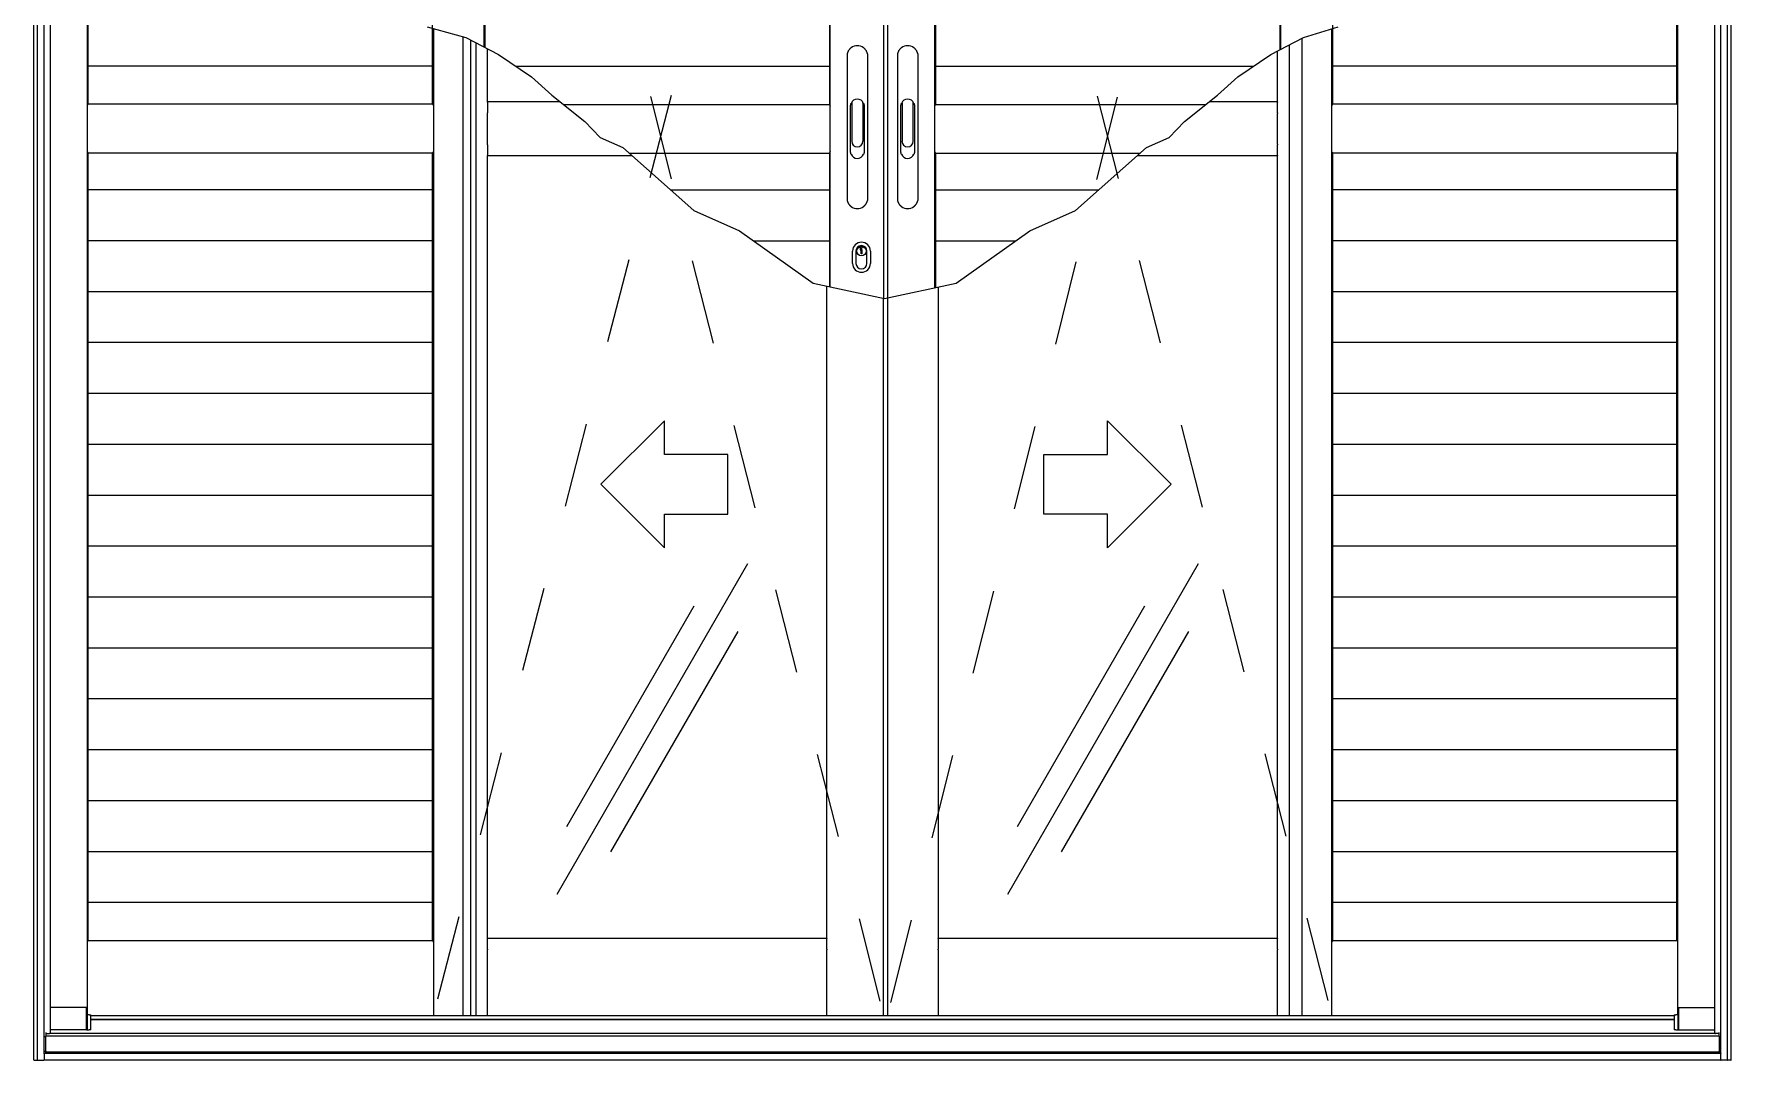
# Model space of a CAD drawing. Header units: millimetres. Extents: x 133.58 to 135.58, y 1054.26 to 1056.4.
# Drawn here: x 133.58 to 135.58, y 1054.255 to 1055.465 of the extents above; entities that cross this region are included whole.
import ezdxf

# ---------------------------------------------------------------- set-up
doc = ezdxf.new("R2010")
doc.units = ezdxf.units.MM
doc.header["$LTSCALE"] = 0.5
doc.linetypes.add('HIDDEN2', pattern=[0.1875, 0.125, -0.0625])
doc.layers.add('Gravia_Portas', color=1, linetype='Continuous')
doc.layers.add('Gravia_Portas_hidden2', color=1, linetype='HIDDEN2')

msp = doc.modelspace()

# ---------------------------------------------------------------- linework, layer by layer
at = {"layer": 'Gravia_Portas', "color": 2}
for p, q in [((133.5804, 1054.2554), (133.5804, 1056.3954)), ((135.5804, 1054.2554), (135.5804, 1056.3954)), ((133.5808, 1054.2554), (133.5804, 1054.2554)), ((133.5808, 1054.2554), (133.5841, 1054.2554)), ((133.5841, 1054.2554), (133.5845, 1054.2554)), ((133.5849, 1054.2554), (133.5845, 1054.2554)), ((133.5849, 1054.2554), (133.592, 1054.2554)), ((133.5924, 1054.2554), (133.592, 1054.2554)), ((133.5924, 1054.2554), (133.5924, 1054.2558)), ((135.5684, 1054.2554), (133.5924, 1054.2554)), ((135.5684, 1054.2558), (135.5684, 1054.2554)), ((135.5684, 1054.2554), (135.5688, 1054.2554)), ((135.5759, 1054.2554), (135.5688, 1054.2554)), ((135.5759, 1054.2554), (135.5763, 1054.2554)), ((135.5767, 1054.2554), (135.5763, 1054.2554)), ((135.58, 1054.2554), (135.5767, 1054.2554)), ((135.58, 1054.2554), (135.5804, 1054.2554))]:
    msp.add_line(p, q, dxfattribs=at)
at = {"layer": 'Gravia_Portas'}
for p, q in [((133.5845, 1054.2554), (133.5845, 1056.3954)), ((133.5924, 1054.2633), (133.5924, 1056.3875)), ((135.5684, 1054.2633), (135.5684, 1056.3875)), ((135.5763, 1054.2554), (135.5763, 1056.3954)), ((133.5994, 1056.3604), (133.5994, 1054.2869)), ((133.6433, 1054.3089), (133.6433, 1056.3604)), ((134.1109, 1055.4495), (134.1109, 1056.3604)), ((134.5187, 1055.1667), (134.5187, 1056.3604)), ((134.5816, 1056.3604), (134.5816, 1055.1533)), ((134.5861, 1056.3604), (134.5861, 1055.1538)), ((134.642, 1055.1657), (134.642, 1056.3604)), ((135.0498, 1055.4469), (135.0498, 1056.3604)), ((135.5175, 1054.3089), (135.5175, 1056.3604)), ((135.5614, 1054.2869), (135.5614, 1056.3604)), ((133.6442, 1055.3825), (133.6442, 1056.3106)), ((134.0502, 1055.3825), (134.0502, 1056.3106)), ((134.1118, 1056.3101), (134.1118, 1055.449)), ((134.5178, 1056.3101), (134.5178, 1055.382)), ((134.6429, 1056.3101), (134.6429, 1055.382)), ((135.0489, 1055.4464), (135.0489, 1056.3101)), ((135.1106, 1056.3106), (135.1106, 1055.3825)), ((135.5166, 1055.3825), (135.5166, 1056.3106)), ((134.0511, 1055.471), (134.0511, 1054.308)), ((134.0862, 1054.308), (134.0862, 1055.4617)), ((135.1097, 1055.471), (135.1097, 1054.308)), ((134.0952, 1054.308), (134.0952, 1055.4577)), ((134.101, 1055.4547), (134.101, 1054.308)), ((134.1148, 1055.3848), (134.1148, 1055.4475)), ((134.5387, 1055.4414), (134.5387, 1055.2686)), ((134.5627, 1055.4414), (134.5627, 1055.2686)), ((134.598, 1055.4414), (134.598, 1055.2686)), ((134.622, 1055.4414), (134.622, 1055.2686)), ((135.0459, 1055.3848), (135.0459, 1055.4448)), ((135.0598, 1055.4521), (135.0598, 1054.308)), ((135.0745, 1055.4598), (135.0745, 1054.308)), ((133.6442, 1055.4273), (134.0502, 1055.4273)), ((134.1483, 1055.4268), (134.5178, 1055.4268)), ((134.6429, 1055.4268), (135.0175, 1055.4268)), ((135.1106, 1055.4273), (135.5166, 1055.4273)), ((133.6441, 1055.3823), (134.0502, 1055.3823)), ((133.6442, 1055.3825), (133.6442, 1055.3825)), ((134.0502, 1055.3825), (134.0502, 1055.3825)), ((134.1148, 1055.3844), (134.1148, 1055.3848)), ((134.2004, 1055.3848), (134.1148, 1055.3848)), ((134.1148, 1055.3844), (134.1148, 1055.372)), ((134.2042, 1055.3818), (134.5179, 1055.3818)), ((134.5178, 1055.382), (134.5178, 1055.382)), ((134.5428, 1055.326), (134.5428, 1055.3801)), ((134.5441, 1055.3832), (134.5441, 1055.3384)), ((134.5574, 1055.3384), (134.5574, 1055.3832)), ((134.5587, 1055.3801), (134.5587, 1055.326)), ((134.6021, 1055.326), (134.6021, 1055.3801)), ((134.6034, 1055.3832), (134.6034, 1055.3384)), ((134.6167, 1055.3384), (134.6167, 1055.3832)), ((134.618, 1055.3801), (134.618, 1055.326)), ((134.6429, 1055.382), (134.6429, 1055.382)), ((134.6429, 1055.3818), (134.9616, 1055.3818)), ((135.0459, 1055.3848), (134.9654, 1055.3848)), ((135.0459, 1055.3848), (135.0459, 1055.3844)), ((135.0459, 1055.372), (135.0459, 1055.3844)), ((135.1105, 1055.3823), (135.5166, 1055.3823)), ((135.1106, 1055.3825), (135.1106, 1055.3825)), ((135.5166, 1055.3825), (135.5166, 1055.3825)), ((134.1148, 1055.3711), (134.1148, 1055.372)), ((134.1148, 1055.3349), (134.1148, 1055.3711)), ((135.0459, 1055.372), (135.0459, 1055.3711)), ((135.0459, 1055.3349), (135.0459, 1055.3711)), ((133.6441, 1055.3247), (134.0504, 1055.3247)), ((133.6442, 1055.3245), (133.6442, 1055.3245)), ((133.6442, 1054.3964), (133.6442, 1055.3245)), ((134.0502, 1055.3245), (134.0503, 1055.3245)), ((134.0502, 1054.3964), (134.0502, 1055.3245)), ((134.1148, 1055.3341), (134.1148, 1055.3349)), ((134.1148, 1055.3341), (134.1148, 1055.3216)), ((134.1148, 1055.3212), (134.1148, 1055.3216)), ((134.1148, 1054.3989), (134.1148, 1055.3212)), ((134.2853, 1055.3212), (134.1148, 1055.3212)), ((134.282, 1055.3242), (134.5179, 1055.3242)), ((134.5178, 1055.324), (134.5178, 1055.324)), ((134.5178, 1055.324), (134.5178, 1055.1669)), ((134.6429, 1055.3242), (134.8838, 1055.3242)), ((134.6429, 1055.324), (134.6429, 1055.1658)), ((134.6429, 1055.324), (134.6429, 1055.324)), ((135.0459, 1055.3212), (134.8804, 1055.3212)), ((135.0459, 1055.3349), (135.0459, 1055.3341)), ((135.0459, 1055.3216), (135.0459, 1055.3341)), ((135.0459, 1055.3216), (135.0459, 1055.3212)), ((135.0459, 1054.3989), (135.0459, 1055.3212)), ((135.1104, 1055.3247), (135.5166, 1055.3247)), ((135.1106, 1055.3245), (135.1105, 1055.3245)), ((135.1106, 1055.3245), (135.1106, 1054.3964)), ((135.5166, 1055.3245), (135.5166, 1055.3245)), ((135.5166, 1054.3964), (135.5166, 1055.3245)), ((133.6442, 1055.2814), (134.0502, 1055.2814)), ((134.3306, 1055.2809), (134.5178, 1055.2809)), ((134.6429, 1055.2809), (134.8351, 1055.2809)), ((135.1106, 1055.2814), (135.5166, 1055.2814)), ((133.6442, 1055.2214), (134.0502, 1055.2214)), ((134.4284, 1055.2209), (134.5178, 1055.2209)), ((134.6429, 1055.2209), (134.7374, 1055.2209)), ((135.1106, 1055.2214), (135.5166, 1055.2214)), ((134.5451, 1055.1944), (134.5451, 1055.2089)), ((134.5491, 1055.2089), (134.5491, 1055.1944)), ((134.5546, 1055.2105), (134.5546, 1055.2138)), ((134.5554, 1055.2089), (134.5546, 1055.2105)), ((134.5562, 1055.2125), (134.5554, 1055.212)), ((134.5554, 1055.212), (134.5554, 1055.211)), ((134.5554, 1055.211), (134.5562, 1055.2098)), ((134.5554, 1055.2058), (134.5554, 1055.2089)), ((134.5562, 1055.2058), (134.5554, 1055.2058)), ((134.5562, 1055.2139), (134.5562, 1055.2125)), ((134.5562, 1055.2098), (134.5562, 1055.2058)), ((134.5621, 1055.1944), (134.5621, 1055.2089)), ((134.5662, 1055.2089), (134.5662, 1055.1944)), ((133.6442, 1055.1614), (134.0502, 1055.1614)), ((134.5148, 1054.3989), (134.5148, 1055.1675)), ((134.6459, 1055.1665), (134.6459, 1054.3989)), ((135.1106, 1055.1614), (135.5166, 1055.1614)), ((134.5816, 1054.308), (134.5816, 1055.1533)), ((134.5861, 1055.1538), (134.5861, 1054.308)), ((133.6442, 1055.1014), (134.0502, 1055.1014)), ((135.1106, 1055.1014), (135.5166, 1055.1014)), ((133.6442, 1055.0414), (134.0502, 1055.0414)), ((135.1106, 1055.0414), (135.5166, 1055.0414)), ((133.6442, 1054.9814), (134.0502, 1054.9814)), ((135.1106, 1054.9814), (135.5166, 1054.9814)), ((133.6442, 1054.9214), (134.0502, 1054.9214)), ((135.1106, 1054.9214), (135.5166, 1054.9214)), ((133.6442, 1054.8614), (134.0502, 1054.8614)), ((135.1106, 1054.8614), (135.5166, 1054.8614)), ((134.1968, 1054.4508), (134.4218, 1054.8405)), ((134.7279, 1054.4508), (134.9529, 1054.8405)), ((133.6442, 1054.8014), (134.0502, 1054.8014)), ((135.1106, 1054.8014), (135.5166, 1054.8014)), ((134.2083, 1054.5308), (134.3583, 1054.7906)), ((134.7394, 1054.5308), (134.8894, 1054.7906)), ((134.2603, 1054.5008), (134.4103, 1054.7606)), ((134.7914, 1054.5008), (134.9414, 1054.7606)), ((133.6442, 1054.7414), (134.0502, 1054.7414)), ((135.1106, 1054.7414), (135.5166, 1054.7414)), ((133.6442, 1054.6814), (134.0502, 1054.6814)), ((135.1106, 1054.6814), (135.5166, 1054.6814)), ((133.6442, 1054.6214), (134.0502, 1054.6214)), ((135.1106, 1054.6214), (135.5166, 1054.6214)), ((133.6442, 1054.5614), (134.0502, 1054.5614)), ((135.1106, 1054.5614), (135.5166, 1054.5614)), ((133.6442, 1054.5014), (134.0502, 1054.5014)), ((135.1106, 1054.5014), (135.5166, 1054.5014)), ((133.6442, 1054.4414), (134.0502, 1054.4414)), ((135.1106, 1054.4414), (135.5166, 1054.4414)), ((133.6442, 1054.3964), (133.6441, 1054.3964)), ((133.6442, 1054.3964), (134.0502, 1054.3964)), ((134.0502, 1054.3964), (134.0502, 1054.3964)), ((134.1148, 1054.3989), (134.5148, 1054.3989)), ((134.1148, 1054.3989), (134.1148, 1054.3985)), ((134.1148, 1054.3861), (134.1148, 1054.3985)), ((134.1148, 1054.3861), (134.1148, 1054.3852)), ((134.1148, 1054.308), (134.1148, 1054.3852)), ((134.5148, 1054.3989), (134.5148, 1054.3985)), ((134.5148, 1054.3861), (134.5148, 1054.3985)), ((134.5148, 1054.3861), (134.5148, 1054.3852)), ((134.5148, 1054.308), (134.5148, 1054.3852)), ((134.6459, 1054.3985), (134.6459, 1054.3989)), ((134.6459, 1054.3989), (135.0459, 1054.3989)), ((134.6459, 1054.3985), (134.6459, 1054.3861)), ((134.6459, 1054.3852), (134.6459, 1054.3861)), ((134.6459, 1054.3852), (134.6459, 1054.308)), ((135.0459, 1054.3989), (135.0459, 1054.3985)), ((135.0459, 1054.3861), (135.0459, 1054.3985)), ((135.0459, 1054.3861), (135.0459, 1054.3852)), ((135.0459, 1054.308), (135.0459, 1054.3852)), ((135.1105, 1054.3964), (135.1106, 1054.3964)), ((135.1106, 1054.3964), (135.5166, 1054.3964)), ((135.5167, 1054.3964), (135.5166, 1054.3964)), ((133.6082, 1054.3172), (133.5994, 1054.3172)), ((133.6265, 1054.3172), (133.6083, 1054.3172)), ((133.6382, 1054.3172), (133.6265, 1054.3172)), ((133.6424, 1054.3172), (133.6383, 1054.3172)), ((133.6424, 1054.3131), (133.6424, 1054.3172)), ((133.6424, 1054.3131), (133.6424, 1054.3128)), ((133.6424, 1054.2909), (133.6424, 1054.3128)), ((133.643, 1054.3089), (133.6424, 1054.3089)), ((133.6455, 1054.3089), (133.643, 1054.3089)), ((133.643, 1054.3089), (133.643, 1054.2909)), ((133.6455, 1054.3089), (133.6475, 1054.3089)), ((133.6475, 1054.2909), (133.6475, 1054.3089)), ((133.6475, 1054.308), (134.061, 1054.308)), ((133.6475, 1054.308), (135.5133, 1054.308)), ((133.6475, 1054.3034), (135.5133, 1054.3034)), ((135.5133, 1054.3032), (133.6475, 1054.3032)), ((135.0997, 1054.308), (135.5133, 1054.308)), ((135.5133, 1054.3089), (135.5153, 1054.3089)), ((135.5133, 1054.3089), (135.5133, 1054.2909)), ((135.5178, 1054.3089), (135.5153, 1054.3089)), ((135.5184, 1054.3089), (135.5178, 1054.3089)), ((135.5178, 1054.3089), (135.5178, 1054.2909)), ((135.5184, 1054.3172), (135.5225, 1054.3172)), ((135.5184, 1054.3172), (135.5184, 1054.3131)), ((135.5184, 1054.3128), (135.5184, 1054.3131)), ((135.5184, 1054.3128), (135.5184, 1054.2909)), ((135.5225, 1054.3172), (135.5342, 1054.3172)), ((135.5343, 1054.3172), (135.5525, 1054.3172)), ((135.5525, 1054.3172), (135.5614, 1054.3172)), ((133.5924, 1054.283), (133.5944, 1054.283)), ((133.5944, 1054.2879), (133.5944, 1054.2848)), ((133.5944, 1054.2869), (133.5987, 1054.2869)), ((133.5944, 1054.2848), (133.5944, 1054.283)), ((133.5944, 1054.284), (135.5664, 1054.284)), ((133.5944, 1054.2658), (133.5944, 1054.283)), ((133.5993, 1054.2869), (133.5987, 1054.2869)), ((135.5614, 1054.2869), (133.5993, 1054.2869)), ((133.6424, 1054.2909), (133.5994, 1054.2909)), ((133.6424, 1054.2909), (133.643, 1054.2909)), ((133.643, 1054.2909), (133.6455, 1054.2909)), ((133.6475, 1054.2909), (133.6455, 1054.2909)), ((135.5153, 1054.2909), (135.5133, 1054.2909)), ((135.5153, 1054.2909), (135.5178, 1054.2909)), ((135.5178, 1054.2909), (135.5184, 1054.2909)), ((135.5184, 1054.2909), (135.5614, 1054.2909)), ((135.5614, 1054.2869), (135.562, 1054.2869)), ((135.5664, 1054.2869), (135.562, 1054.2869)), ((135.5664, 1054.2848), (135.5664, 1054.2879)), ((135.5664, 1054.283), (135.5664, 1054.2848)), ((135.5664, 1054.283), (135.5664, 1054.2658)), ((135.5664, 1054.283), (135.5684, 1054.283)), ((133.5924, 1054.2658), (133.5944, 1054.2658)), ((133.5924, 1054.2629), (133.5924, 1054.2633)), ((135.5684, 1054.2633), (133.5924, 1054.2633)), ((133.5924, 1054.2629), (133.5924, 1054.2558)), ((133.5944, 1054.2658), (133.5944, 1054.2648)), ((133.5944, 1054.2633), (133.5944, 1054.2648)), ((135.5664, 1054.2648), (133.5944, 1054.2648)), ((135.5664, 1054.2648), (135.5664, 1054.2658)), ((135.5664, 1054.2658), (135.5684, 1054.2658)), ((135.5664, 1054.2648), (135.5664, 1054.2633)), ((135.5684, 1054.2633), (135.5684, 1054.2629)), ((135.5684, 1054.2558), (135.5684, 1054.2629))]:
    msp.add_line(p, q, dxfattribs=at)
for points in [[(134.0438, 1055.4734), (134.0893, 1055.4608), (134.1279, 1055.4406), (134.1668, 1055.4143), (134.1907, 1055.3925), (134.2294, 1055.3616), (134.2475, 1055.3426), (134.2742, 1055.3311), (134.358, 1055.2566), (134.4118, 1055.2326), (134.4987, 1055.171), (134.5829, 1055.1531), (134.6671, 1055.171), (134.754, 1055.2326), (134.8078, 1055.2566), (134.8916, 1055.3311), (134.9183, 1055.3426), (134.9364, 1055.3616), (134.9751, 1055.3925), (134.999, 1055.4143), (135.0379, 1055.4406), (135.0765, 1055.4608), (135.1175, 1055.4734)], [(134.5391, 1055.4426), (134.5391, 1055.4426), (134.539, 1055.4425), (134.539, 1055.4425), (134.539, 1055.4424), (134.539, 1055.4423), (134.539, 1055.4423), (134.5389, 1055.4422), (134.5389, 1055.4422), (134.5389, 1055.4421), (134.5389, 1055.4421), (134.5389, 1055.442), (134.5389, 1055.442), (134.5388, 1055.4419), (134.5388, 1055.4418), (134.5388, 1055.4418), (134.5388, 1055.4417), (134.5388, 1055.4417), (134.5388, 1055.4416), (134.5388, 1055.4416), (134.5388, 1055.4415), (134.5387, 1055.4415), (134.5387, 1055.4414), (134.5387, 1055.4414), (134.5387, 1055.4414)], [(134.5433, 1055.4485), (134.5431, 1055.4483), (134.5428, 1055.4482), (134.5426, 1055.448), (134.5424, 1055.4478), (134.5422, 1055.4475), (134.542, 1055.4473), (134.5417, 1055.4471), (134.5415, 1055.4469), (134.5413, 1055.4466), (134.5411, 1055.4464), (134.541, 1055.4462), (134.5408, 1055.4459), (134.5406, 1055.4457), (134.5404, 1055.4454), (134.5403, 1055.4452), (134.5401, 1055.4449), (134.5399, 1055.4446), (134.5398, 1055.4443), (134.5397, 1055.4441), (134.5395, 1055.4438), (134.5394, 1055.4435), (134.5393, 1055.4432), (134.5392, 1055.4429), (134.5391, 1055.4426)], [(134.5624, 1055.4426), (134.5623, 1055.4429), (134.5622, 1055.4432), (134.5621, 1055.4435), (134.5619, 1055.4438), (134.5618, 1055.4441), (134.5617, 1055.4443), (134.5615, 1055.4446), (134.5614, 1055.4449), (134.5612, 1055.4452), (134.561, 1055.4454), (134.5609, 1055.4457), (134.5607, 1055.4459), (134.5605, 1055.4462), (134.5603, 1055.4464), (134.5601, 1055.4466), (134.5599, 1055.4469), (134.5597, 1055.4471), (134.5595, 1055.4473), (134.5593, 1055.4475), (134.5591, 1055.4478), (134.5588, 1055.448), (134.5586, 1055.4482), (134.5584, 1055.4483), (134.5581, 1055.4485)], [(134.5627, 1055.4414), (134.5627, 1055.4414), (134.5627, 1055.4414), (134.5627, 1055.4415), (134.5627, 1055.4415), (134.5627, 1055.4416), (134.5627, 1055.4416), (134.5627, 1055.4417), (134.5626, 1055.4417), (134.5626, 1055.4418), (134.5626, 1055.4418), (134.5626, 1055.4419), (134.5626, 1055.442), (134.5626, 1055.442), (134.5626, 1055.4421), (134.5625, 1055.4421), (134.5625, 1055.4422), (134.5625, 1055.4422), (134.5625, 1055.4423), (134.5625, 1055.4423), (134.5625, 1055.4424), (134.5624, 1055.4425), (134.5624, 1055.4425), (134.5624, 1055.4426), (134.5624, 1055.4426)], [(134.5984, 1055.4426), (134.5984, 1055.4426), (134.5983, 1055.4425), (134.5983, 1055.4425), (134.5983, 1055.4424), (134.5983, 1055.4423), (134.5983, 1055.4423), (134.5982, 1055.4422), (134.5982, 1055.4422), (134.5982, 1055.4421), (134.5982, 1055.4421), (134.5982, 1055.442), (134.5982, 1055.442), (134.5981, 1055.4419), (134.5981, 1055.4418), (134.5981, 1055.4418), (134.5981, 1055.4417), (134.5981, 1055.4417), (134.5981, 1055.4416), (134.5981, 1055.4416), (134.5981, 1055.4415), (134.598, 1055.4415), (134.598, 1055.4414), (134.598, 1055.4414), (134.598, 1055.4414)], [(134.6026, 1055.4485), (134.6024, 1055.4483), (134.6021, 1055.4482), (134.6019, 1055.448), (134.6017, 1055.4478), (134.6015, 1055.4475), (134.6013, 1055.4473), (134.601, 1055.4471), (134.6008, 1055.4469), (134.6006, 1055.4466), (134.6004, 1055.4464), (134.6003, 1055.4462), (134.6001, 1055.4459), (134.5999, 1055.4457), (134.5997, 1055.4454), (134.5996, 1055.4452), (134.5994, 1055.4449), (134.5992, 1055.4446), (134.5991, 1055.4443), (134.599, 1055.4441), (134.5988, 1055.4438), (134.5987, 1055.4435), (134.5986, 1055.4432), (134.5985, 1055.4429), (134.5984, 1055.4426)], [(134.6217, 1055.4426), (134.6216, 1055.4429), (134.6215, 1055.4432), (134.6214, 1055.4435), (134.6212, 1055.4438), (134.6211, 1055.4441), (134.621, 1055.4443), (134.6208, 1055.4446), (134.6207, 1055.4449), (134.6205, 1055.4452), (134.6203, 1055.4454), (134.6202, 1055.4457), (134.62, 1055.4459), (134.6198, 1055.4462), (134.6196, 1055.4464), (134.6194, 1055.4466), (134.6192, 1055.4469), (134.619, 1055.4471), (134.6188, 1055.4473), (134.6186, 1055.4475), (134.6184, 1055.4478), (134.6181, 1055.448), (134.6179, 1055.4482), (134.6177, 1055.4483), (134.6174, 1055.4485)], [(134.622, 1055.4414), (134.622, 1055.4414), (134.622, 1055.4414), (134.622, 1055.4415), (134.622, 1055.4415), (134.622, 1055.4416), (134.622, 1055.4416), (134.622, 1055.4417), (134.6219, 1055.4417), (134.6219, 1055.4418), (134.6219, 1055.4418), (134.6219, 1055.4419), (134.6219, 1055.442), (134.6219, 1055.442), (134.6219, 1055.4421), (134.6218, 1055.4421), (134.6218, 1055.4422), (134.6218, 1055.4422), (134.6218, 1055.4423), (134.6218, 1055.4423), (134.6218, 1055.4424), (134.6217, 1055.4425), (134.6217, 1055.4425), (134.6217, 1055.4426), (134.6217, 1055.4426)], [(133.6433, 1055.3804), (133.6433, 1055.3804), (133.6433, 1055.3804), (133.6434, 1055.3804), (133.6434, 1055.3805), (133.6434, 1055.3805), (133.6434, 1055.3805), (133.6434, 1055.3805), (133.6435, 1055.3806), (133.6435, 1055.3806), (133.6435, 1055.3806), (133.6435, 1055.3806), (133.6435, 1055.3807), (133.6435, 1055.3807), (133.6435, 1055.3807), (133.6436, 1055.3807), (133.6436, 1055.3808), (133.6436, 1055.3808), (133.6436, 1055.3808), (133.6436, 1055.3809), (133.6436, 1055.3809), (133.6436, 1055.3809), (133.6436, 1055.3809), (133.6436, 1055.381), (133.6437, 1055.381)], [(133.6437, 1055.381), (133.6437, 1055.3811), (133.6437, 1055.3812), (133.6437, 1055.3813), (133.6438, 1055.3813), (133.6438, 1055.3814), (133.6438, 1055.3815), (133.6439, 1055.3816), (133.6439, 1055.3817), (133.6439, 1055.3817), (133.6439, 1055.3818), (133.644, 1055.3819), (133.644, 1055.3819), (133.644, 1055.382), (133.644, 1055.3821), (133.644, 1055.3821), (133.6441, 1055.3822), (133.6441, 1055.3822), (133.6441, 1055.3823), (133.6441, 1055.3823), (133.6441, 1055.3824), (133.6441, 1055.3824), (133.6442, 1055.3824), (133.6442, 1055.3825), (133.6442, 1055.3825)], [(134.0502, 1055.3825), (134.0502, 1055.3825), (134.0502, 1055.3824), (134.0502, 1055.3824), (134.0502, 1055.3824), (134.0502, 1055.3823), (134.0503, 1055.3823), (134.0503, 1055.3822), (134.0503, 1055.3822), (134.0503, 1055.3821), (134.0503, 1055.3821), (134.0504, 1055.382), (134.0504, 1055.3819), (134.0504, 1055.3819), (134.0504, 1055.3818), (134.0505, 1055.3817), (134.0505, 1055.3817), (134.0505, 1055.3816), (134.0505, 1055.3815), (134.0506, 1055.3814), (134.0506, 1055.3814), (134.0506, 1055.3813), (134.0506, 1055.3812), (134.0507, 1055.3811), (134.0507, 1055.381)], [(134.0507, 1055.381), (134.0507, 1055.381), (134.0507, 1055.381), (134.0507, 1055.3809), (134.0507, 1055.3809), (134.0507, 1055.3809), (134.0508, 1055.3809), (134.0508, 1055.3808), (134.0508, 1055.3808), (134.0508, 1055.3808), (134.0508, 1055.3808), (134.0508, 1055.3807), (134.0508, 1055.3807), (134.0508, 1055.3807), (134.0509, 1055.3806), (134.0509, 1055.3806), (134.0509, 1055.3806), (134.0509, 1055.3806), (134.0509, 1055.3805), (134.0509, 1055.3805), (134.051, 1055.3805), (134.051, 1055.3805), (134.051, 1055.3804), (134.051, 1055.3804), (134.0511, 1055.3804)], [(134.5178, 1055.382), (134.5178, 1055.382), (134.5178, 1055.3819), (134.5179, 1055.3819), (134.5179, 1055.3819), (134.5179, 1055.3818), (134.5179, 1055.3818), (134.5179, 1055.3817), (134.5179, 1055.3817), (134.518, 1055.3816), (134.518, 1055.3816), (134.518, 1055.3815), (134.518, 1055.3814), (134.518, 1055.3814), (134.5181, 1055.3813), (134.5181, 1055.3812), (134.5181, 1055.3812), (134.5181, 1055.3811), (134.5182, 1055.381), (134.5182, 1055.3809), (134.5182, 1055.3808), (134.5183, 1055.3808), (134.5183, 1055.3807), (134.5183, 1055.3806), (134.5183, 1055.3805)], [(134.5183, 1055.3805), (134.5184, 1055.3805), (134.5184, 1055.3804), (134.5184, 1055.3804), (134.5184, 1055.3804), (134.5184, 1055.3804), (134.5184, 1055.3803), (134.5184, 1055.3803), (134.5184, 1055.3803), (134.5184, 1055.3802), (134.5185, 1055.3802), (134.5185, 1055.3802), (134.5185, 1055.3802), (134.5185, 1055.3801), (134.5185, 1055.3801), (134.5185, 1055.3801), (134.5185, 1055.3801), (134.5186, 1055.38), (134.5186, 1055.38), (134.5186, 1055.38), (134.5186, 1055.38), (134.5186, 1055.3799), (134.5187, 1055.3799), (134.5187, 1055.3799), (134.5187, 1055.3799)], [(134.5428, 1055.3801), (134.5428, 1055.3802), (134.5428, 1055.3803), (134.5428, 1055.3804), (134.5428, 1055.3805), (134.5428, 1055.3807), (134.5428, 1055.3808), (134.5428, 1055.3809), (134.5428, 1055.381), (134.5429, 1055.3812), (134.5429, 1055.3813), (134.5429, 1055.3814), (134.5429, 1055.3815), (134.5429, 1055.3816), (134.543, 1055.3818), (134.543, 1055.3819), (134.543, 1055.382), (134.5431, 1055.3821), (134.5431, 1055.3822), (134.5431, 1055.3824), (134.5432, 1055.3825), (134.5432, 1055.3826), (134.5432, 1055.3827), (134.5433, 1055.3828), (134.5433, 1055.383)], [(134.5581, 1055.383), (134.5582, 1055.3828), (134.5582, 1055.3827), (134.5583, 1055.3826), (134.5583, 1055.3825), (134.5583, 1055.3824), (134.5584, 1055.3822), (134.5584, 1055.3821), (134.5584, 1055.382), (134.5585, 1055.3819), (134.5585, 1055.3818), (134.5585, 1055.3816), (134.5585, 1055.3815), (134.5586, 1055.3814), (134.5586, 1055.3813), (134.5586, 1055.3812), (134.5586, 1055.381), (134.5586, 1055.3809), (134.5586, 1055.3808), (134.5587, 1055.3807), (134.5587, 1055.3805), (134.5587, 1055.3804), (134.5587, 1055.3803), (134.5587, 1055.3802), (134.5587, 1055.3801)], [(134.6021, 1055.3801), (134.6021, 1055.3802), (134.6021, 1055.3803), (134.6021, 1055.3804), (134.6021, 1055.3805), (134.6021, 1055.3807), (134.6021, 1055.3808), (134.6021, 1055.3809), (134.6021, 1055.381), (134.6022, 1055.3812), (134.6022, 1055.3813), (134.6022, 1055.3814), (134.6022, 1055.3815), (134.6022, 1055.3816), (134.6023, 1055.3818), (134.6023, 1055.3819), (134.6023, 1055.382), (134.6024, 1055.3821), (134.6024, 1055.3822), (134.6024, 1055.3824), (134.6025, 1055.3825), (134.6025, 1055.3826), (134.6025, 1055.3827), (134.6026, 1055.3828), (134.6026, 1055.383)], [(134.6174, 1055.383), (134.6175, 1055.3828), (134.6175, 1055.3827), (134.6176, 1055.3826), (134.6176, 1055.3825), (134.6176, 1055.3824), (134.6177, 1055.3822), (134.6177, 1055.3821), (134.6177, 1055.382), (134.6178, 1055.3819), (134.6178, 1055.3818), (134.6178, 1055.3816), (134.6178, 1055.3815), (134.6179, 1055.3814), (134.6179, 1055.3813), (134.6179, 1055.3812), (134.6179, 1055.381), (134.6179, 1055.3809), (134.6179, 1055.3808), (134.618, 1055.3807), (134.618, 1055.3805), (134.618, 1055.3804), (134.618, 1055.3803), (134.618, 1055.3802), (134.618, 1055.3801)], [(134.642, 1055.3799), (134.6421, 1055.3799), (134.6421, 1055.3799), (134.6421, 1055.3799), (134.6421, 1055.38), (134.6422, 1055.38), (134.6422, 1055.38), (134.6422, 1055.38), (134.6422, 1055.3801), (134.6422, 1055.3801), (134.6422, 1055.3801), (134.6423, 1055.3801), (134.6423, 1055.3802), (134.6423, 1055.3802), (134.6423, 1055.3802), (134.6423, 1055.3802), (134.6423, 1055.3803), (134.6423, 1055.3803), (134.6423, 1055.3803), (134.6424, 1055.3804), (134.6424, 1055.3804), (134.6424, 1055.3804), (134.6424, 1055.3804), (134.6424, 1055.3805), (134.6424, 1055.3805)], [(134.6424, 1055.3805), (134.6424, 1055.3806), (134.6425, 1055.3807), (134.6425, 1055.3808), (134.6425, 1055.3808), (134.6425, 1055.3809), (134.6426, 1055.381), (134.6426, 1055.3811), (134.6426, 1055.3812), (134.6427, 1055.3812), (134.6427, 1055.3813), (134.6427, 1055.3814), (134.6427, 1055.3814), (134.6428, 1055.3815), (134.6428, 1055.3816), (134.6428, 1055.3816), (134.6428, 1055.3817), (134.6428, 1055.3817), (134.6429, 1055.3818), (134.6429, 1055.3818), (134.6429, 1055.3819), (134.6429, 1055.3819), (134.6429, 1055.3819), (134.6429, 1055.382), (134.6429, 1055.382)], [(135.1101, 1055.381), (135.11, 1055.381), (135.11, 1055.381), (135.11, 1055.3809), (135.11, 1055.3809), (135.11, 1055.3809), (135.11, 1055.3809), (135.11, 1055.3808), (135.11, 1055.3808), (135.11, 1055.3808), (135.1099, 1055.3808), (135.1099, 1055.3807), (135.1099, 1055.3807), (135.1099, 1055.3807), (135.1099, 1055.3806), (135.1099, 1055.3806), (135.1099, 1055.3806), (135.1098, 1055.3806), (135.1098, 1055.3805), (135.1098, 1055.3805), (135.1098, 1055.3805), (135.1098, 1055.3805), (135.1097, 1055.3804), (135.1097, 1055.3804), (135.1097, 1055.3804)], [(135.1106, 1055.3825), (135.1106, 1055.3825), (135.1105, 1055.3824), (135.1105, 1055.3824), (135.1105, 1055.3824), (135.1105, 1055.3823), (135.1105, 1055.3823), (135.1105, 1055.3822), (135.1105, 1055.3822), (135.1104, 1055.3821), (135.1104, 1055.3821), (135.1104, 1055.382), (135.1104, 1055.3819), (135.1103, 1055.3819), (135.1103, 1055.3818), (135.1103, 1055.3817), (135.1103, 1055.3817), (135.1102, 1055.3816), (135.1102, 1055.3815), (135.1102, 1055.3814), (135.1102, 1055.3814), (135.1101, 1055.3813), (135.1101, 1055.3812), (135.1101, 1055.3811), (135.1101, 1055.381)], [(135.5166, 1055.3825), (135.5166, 1055.3825), (135.5166, 1055.3824), (135.5166, 1055.3824), (135.5166, 1055.3824), (135.5166, 1055.3823), (135.5166, 1055.3823), (135.5167, 1055.3822), (135.5167, 1055.3822), (135.5167, 1055.3821), (135.5167, 1055.3821), (135.5167, 1055.382), (135.5168, 1055.3819), (135.5168, 1055.3819), (135.5168, 1055.3818), (135.5168, 1055.3817), (135.5169, 1055.3817), (135.5169, 1055.3816), (135.5169, 1055.3815), (135.517, 1055.3814), (135.517, 1055.3813), (135.517, 1055.3813), (135.517, 1055.3812), (135.5171, 1055.3811), (135.5171, 1055.381)], [(135.5171, 1055.381), (135.5171, 1055.381), (135.5171, 1055.3809), (135.5171, 1055.3809), (135.5171, 1055.3809), (135.5171, 1055.3809), (135.5172, 1055.3808), (135.5172, 1055.3808), (135.5172, 1055.3808), (135.5172, 1055.3807), (135.5172, 1055.3807), (135.5172, 1055.3807), (135.5172, 1055.3807), (135.5172, 1055.3806), (135.5173, 1055.3806), (135.5173, 1055.3806), (135.5173, 1055.3806), (135.5173, 1055.3805), (135.5173, 1055.3805), (135.5173, 1055.3805), (135.5174, 1055.3805), (135.5174, 1055.3804), (135.5174, 1055.3804), (135.5174, 1055.3804), (135.5175, 1055.3804)], [(133.6437, 1055.326), (133.6436, 1055.326), (133.6436, 1055.3261), (133.6436, 1055.3261), (133.6436, 1055.3261), (133.6436, 1055.3262), (133.6436, 1055.3262), (133.6436, 1055.3262), (133.6436, 1055.3262), (133.6436, 1055.3263), (133.6435, 1055.3263), (133.6435, 1055.3263), (133.6435, 1055.3263), (133.6435, 1055.3264), (133.6435, 1055.3264), (133.6435, 1055.3264), (133.6435, 1055.3264), (133.6434, 1055.3265), (133.6434, 1055.3265), (133.6434, 1055.3265), (133.6434, 1055.3266), (133.6434, 1055.3266), (133.6433, 1055.3266), (133.6433, 1055.3266), (133.6433, 1055.3267)], [(133.6442, 1055.3245), (133.6442, 1055.3245), (133.6442, 1055.3246), (133.6441, 1055.3246), (133.6441, 1055.3246), (133.6441, 1055.3247), (133.6441, 1055.3247), (133.6441, 1055.3248), (133.6441, 1055.3248), (133.644, 1055.3249), (133.644, 1055.325), (133.644, 1055.325), (133.644, 1055.3251), (133.644, 1055.3251), (133.6439, 1055.3252), (133.6439, 1055.3253), (133.6439, 1055.3254), (133.6439, 1055.3254), (133.6438, 1055.3255), (133.6438, 1055.3256), (133.6438, 1055.3257), (133.6437, 1055.3257), (133.6437, 1055.3258), (133.6437, 1055.3259), (133.6437, 1055.326)], [(134.0507, 1055.3255), (134.0507, 1055.3254), (134.0507, 1055.3254), (134.0506, 1055.3253), (134.0506, 1055.3253), (134.0506, 1055.3252), (134.0506, 1055.3252), (134.0506, 1055.3252), (134.0505, 1055.3251), (134.0505, 1055.3251), (134.0505, 1055.325), (134.0505, 1055.325), (134.0505, 1055.3249), (134.0505, 1055.3249), (134.0504, 1055.3249), (134.0504, 1055.3248), (134.0504, 1055.3248), (134.0504, 1055.3247), (134.0504, 1055.3247), (134.0504, 1055.3247), (134.0504, 1055.3246), (134.0503, 1055.3246), (134.0503, 1055.3246), (134.0503, 1055.3245), (134.0503, 1055.3245)], [(134.0511, 1055.326), (134.051, 1055.3259), (134.051, 1055.3259), (134.051, 1055.3259), (134.051, 1055.3259), (134.0509, 1055.3259), (134.0509, 1055.3258), (134.0509, 1055.3258), (134.0509, 1055.3258), (134.0509, 1055.3258), (134.0509, 1055.3258), (134.0508, 1055.3258), (134.0508, 1055.3257), (134.0508, 1055.3257), (134.0508, 1055.3257), (134.0508, 1055.3257), (134.0508, 1055.3256), (134.0508, 1055.3256), (134.0508, 1055.3256), (134.0507, 1055.3256), (134.0507, 1055.3256), (134.0507, 1055.3255), (134.0507, 1055.3255), (134.0507, 1055.3255), (134.0507, 1055.3255)], [(134.5183, 1055.3255), (134.5183, 1055.3254), (134.5183, 1055.3253), (134.5183, 1055.3252), (134.5182, 1055.3252), (134.5182, 1055.3251), (134.5182, 1055.325), (134.5181, 1055.3249), (134.5181, 1055.3249), (134.5181, 1055.3248), (134.5181, 1055.3247), (134.518, 1055.3246), (134.518, 1055.3246), (134.518, 1055.3245), (134.518, 1055.3245), (134.518, 1055.3244), (134.5179, 1055.3243), (134.5179, 1055.3243), (134.5179, 1055.3242), (134.5179, 1055.3242), (134.5179, 1055.3241), (134.5179, 1055.3241), (134.5178, 1055.3241), (134.5178, 1055.324), (134.5178, 1055.324)], [(134.5187, 1055.3262), (134.5187, 1055.3261), (134.5187, 1055.3261), (134.5186, 1055.3261), (134.5186, 1055.3261), (134.5186, 1055.326), (134.5186, 1055.326), (134.5186, 1055.326), (134.5185, 1055.3259), (134.5185, 1055.3259), (134.5185, 1055.3259), (134.5185, 1055.3259), (134.5185, 1055.3258), (134.5185, 1055.3258), (134.5185, 1055.3258), (134.5184, 1055.3258), (134.5184, 1055.3257), (134.5184, 1055.3257), (134.5184, 1055.3257), (134.5184, 1055.3257), (134.5184, 1055.3256), (134.5184, 1055.3256), (134.5184, 1055.3256), (134.5184, 1055.3255), (134.5183, 1055.3255)], [(134.5433, 1055.323), (134.5433, 1055.3232), (134.5432, 1055.3233), (134.5432, 1055.3234), (134.5432, 1055.3235), (134.5431, 1055.3236), (134.5431, 1055.3238), (134.5431, 1055.3239), (134.543, 1055.324), (134.543, 1055.3241), (134.543, 1055.3242), (134.5429, 1055.3244), (134.5429, 1055.3245), (134.5429, 1055.3246), (134.5429, 1055.3247), (134.5429, 1055.3249), (134.5428, 1055.325), (134.5428, 1055.3251), (134.5428, 1055.3252), (134.5428, 1055.3253), (134.5428, 1055.3255), (134.5428, 1055.3256), (134.5428, 1055.3257), (134.5428, 1055.3258), (134.5428, 1055.326)], [(134.5587, 1055.326), (134.5587, 1055.3258), (134.5587, 1055.3257), (134.5587, 1055.3256), (134.5587, 1055.3255), (134.5587, 1055.3253), (134.5586, 1055.3252), (134.5586, 1055.3251), (134.5586, 1055.325), (134.5586, 1055.3249), (134.5586, 1055.3247), (134.5586, 1055.3246), (134.5585, 1055.3245), (134.5585, 1055.3244), (134.5585, 1055.3242), (134.5585, 1055.3241), (134.5584, 1055.324), (134.5584, 1055.3239), (134.5584, 1055.3238), (134.5583, 1055.3236), (134.5583, 1055.3235), (134.5583, 1055.3234), (134.5582, 1055.3233), (134.5582, 1055.3232), (134.5581, 1055.323)], [(134.6026, 1055.323), (134.6026, 1055.3232), (134.6025, 1055.3233), (134.6025, 1055.3234), (134.6025, 1055.3235), (134.6024, 1055.3236), (134.6024, 1055.3238), (134.6024, 1055.3239), (134.6023, 1055.324), (134.6023, 1055.3241), (134.6023, 1055.3242), (134.6022, 1055.3244), (134.6022, 1055.3245), (134.6022, 1055.3246), (134.6022, 1055.3247), (134.6022, 1055.3249), (134.6021, 1055.325), (134.6021, 1055.3251), (134.6021, 1055.3252), (134.6021, 1055.3253), (134.6021, 1055.3255), (134.6021, 1055.3256), (134.6021, 1055.3257), (134.6021, 1055.3258), (134.6021, 1055.326)], [(134.618, 1055.326), (134.618, 1055.3258), (134.618, 1055.3257), (134.618, 1055.3256), (134.618, 1055.3255), (134.618, 1055.3253), (134.6179, 1055.3252), (134.6179, 1055.3251), (134.6179, 1055.325), (134.6179, 1055.3249), (134.6179, 1055.3247), (134.6179, 1055.3246), (134.6178, 1055.3245), (134.6178, 1055.3244), (134.6178, 1055.3242), (134.6178, 1055.3241), (134.6177, 1055.324), (134.6177, 1055.3239), (134.6177, 1055.3238), (134.6176, 1055.3236), (134.6176, 1055.3235), (134.6176, 1055.3234), (134.6175, 1055.3233), (134.6175, 1055.3232), (134.6174, 1055.323)], [(134.6424, 1055.3255), (134.6424, 1055.3255), (134.6424, 1055.3256), (134.6424, 1055.3256), (134.6424, 1055.3256), (134.6424, 1055.3257), (134.6423, 1055.3257), (134.6423, 1055.3257), (134.6423, 1055.3257), (134.6423, 1055.3258), (134.6423, 1055.3258), (134.6423, 1055.3258), (134.6423, 1055.3258), (134.6423, 1055.3259), (134.6422, 1055.3259), (134.6422, 1055.3259), (134.6422, 1055.3259), (134.6422, 1055.326), (134.6422, 1055.326), (134.6422, 1055.326), (134.6421, 1055.3261), (134.6421, 1055.3261), (134.6421, 1055.3261), (134.6421, 1055.3261), (134.642, 1055.3262)], [(134.6429, 1055.324), (134.6429, 1055.324), (134.6429, 1055.3241), (134.6429, 1055.3241), (134.6429, 1055.3241), (134.6429, 1055.3242), (134.6429, 1055.3242), (134.6428, 1055.3243), (134.6428, 1055.3243), (134.6428, 1055.3244), (134.6428, 1055.3245), (134.6428, 1055.3245), (134.6427, 1055.3246), (134.6427, 1055.3246), (134.6427, 1055.3247), (134.6427, 1055.3248), (134.6426, 1055.3249), (134.6426, 1055.3249), (134.6426, 1055.325), (134.6425, 1055.3251), (134.6425, 1055.3252), (134.6425, 1055.3252), (134.6425, 1055.3253), (134.6424, 1055.3254), (134.6424, 1055.3255)], [(135.1097, 1055.326), (135.1097, 1055.3259), (135.1097, 1055.3259), (135.1098, 1055.3259), (135.1098, 1055.3259), (135.1098, 1055.3259), (135.1098, 1055.3258), (135.1098, 1055.3258), (135.1099, 1055.3258), (135.1099, 1055.3258), (135.1099, 1055.3258), (135.1099, 1055.3258), (135.1099, 1055.3257), (135.1099, 1055.3257), (135.1099, 1055.3257), (135.11, 1055.3257), (135.11, 1055.3256), (135.11, 1055.3256), (135.11, 1055.3256), (135.11, 1055.3256), (135.11, 1055.3256), (135.11, 1055.3255), (135.11, 1055.3255), (135.11, 1055.3255), (135.1101, 1055.3255)], [(135.1101, 1055.3255), (135.1101, 1055.3254), (135.1101, 1055.3254), (135.1101, 1055.3253), (135.1101, 1055.3253), (135.1101, 1055.3252), (135.1102, 1055.3252), (135.1102, 1055.3252), (135.1102, 1055.3251), (135.1102, 1055.3251), (135.1102, 1055.325), (135.1103, 1055.325), (135.1103, 1055.3249), (135.1103, 1055.3249), (135.1103, 1055.3249), (135.1103, 1055.3248), (135.1103, 1055.3248), (135.1104, 1055.3247), (135.1104, 1055.3247), (135.1104, 1055.3247), (135.1104, 1055.3246), (135.1104, 1055.3246), (135.1104, 1055.3246), (135.1104, 1055.3245), (135.1105, 1055.3245)], [(135.5171, 1055.326), (135.5171, 1055.3259), (135.517, 1055.3258), (135.517, 1055.3257), (135.517, 1055.3257), (135.517, 1055.3256), (135.5169, 1055.3255), (135.5169, 1055.3254), (135.5169, 1055.3254), (135.5168, 1055.3253), (135.5168, 1055.3252), (135.5168, 1055.3251), (135.5168, 1055.3251), (135.5167, 1055.325), (135.5167, 1055.325), (135.5167, 1055.3249), (135.5167, 1055.3248), (135.5167, 1055.3248), (135.5166, 1055.3247), (135.5166, 1055.3247), (135.5166, 1055.3246), (135.5166, 1055.3246), (135.5166, 1055.3246), (135.5166, 1055.3245), (135.5166, 1055.3245)], [(135.5175, 1055.3267), (135.5174, 1055.3266), (135.5174, 1055.3266), (135.5174, 1055.3266), (135.5174, 1055.3266), (135.5173, 1055.3265), (135.5173, 1055.3265), (135.5173, 1055.3265), (135.5173, 1055.3264), (135.5173, 1055.3264), (135.5173, 1055.3264), (135.5172, 1055.3264), (135.5172, 1055.3263), (135.5172, 1055.3263), (135.5172, 1055.3263), (135.5172, 1055.3263), (135.5172, 1055.3262), (135.5172, 1055.3262), (135.5172, 1055.3262), (135.5171, 1055.3262), (135.5171, 1055.3261), (135.5171, 1055.3261), (135.5171, 1055.3261), (135.5171, 1055.326), (135.5171, 1055.326)], [(134.5387, 1055.2686), (134.5387, 1055.2686), (134.5387, 1055.2686), (134.5387, 1055.2685), (134.5388, 1055.2685), (134.5388, 1055.2684), (134.5388, 1055.2684), (134.5388, 1055.2683), (134.5388, 1055.2683), (134.5388, 1055.2682), (134.5388, 1055.2682), (134.5388, 1055.2681), (134.5389, 1055.2681), (134.5389, 1055.268), (134.5389, 1055.2679), (134.5389, 1055.2679), (134.5389, 1055.2678), (134.5389, 1055.2678), (134.539, 1055.2677), (134.539, 1055.2677), (134.539, 1055.2676), (134.539, 1055.2675), (134.539, 1055.2675), (134.5391, 1055.2674), (134.5391, 1055.2674)], [(134.5391, 1055.2674), (134.5392, 1055.2671), (134.5393, 1055.2668), (134.5394, 1055.2665), (134.5395, 1055.2662), (134.5397, 1055.2659), (134.5398, 1055.2657), (134.5399, 1055.2654), (134.5401, 1055.2651), (134.5403, 1055.2649), (134.5404, 1055.2646), (134.5406, 1055.2643), (134.5408, 1055.2641), (134.541, 1055.2638), (134.5411, 1055.2636), (134.5413, 1055.2634), (134.5415, 1055.2631), (134.5417, 1055.2629), (134.542, 1055.2627), (134.5422, 1055.2625), (134.5424, 1055.2623), (134.5426, 1055.2621), (134.5428, 1055.2619), (134.5431, 1055.2617), (134.5433, 1055.2615)], [(134.5581, 1055.2615), (134.5584, 1055.2617), (134.5586, 1055.2619), (134.5588, 1055.2621), (134.5591, 1055.2623), (134.5593, 1055.2625), (134.5595, 1055.2627), (134.5597, 1055.2629), (134.5599, 1055.2631), (134.5601, 1055.2634), (134.5603, 1055.2636), (134.5605, 1055.2638), (134.5607, 1055.2641), (134.5609, 1055.2643), (134.561, 1055.2646), (134.5612, 1055.2649), (134.5614, 1055.2651), (134.5615, 1055.2654), (134.5617, 1055.2657), (134.5618, 1055.2659), (134.5619, 1055.2662), (134.5621, 1055.2665), (134.5622, 1055.2668), (134.5623, 1055.2671), (134.5624, 1055.2674)], [(134.5624, 1055.2674), (134.5624, 1055.2674), (134.5624, 1055.2675), (134.5624, 1055.2675), (134.5625, 1055.2676), (134.5625, 1055.2677), (134.5625, 1055.2677), (134.5625, 1055.2678), (134.5625, 1055.2678), (134.5625, 1055.2679), (134.5626, 1055.2679), (134.5626, 1055.268), (134.5626, 1055.2681), (134.5626, 1055.2681), (134.5626, 1055.2682), (134.5626, 1055.2682), (134.5626, 1055.2683), (134.5627, 1055.2683), (134.5627, 1055.2684), (134.5627, 1055.2684), (134.5627, 1055.2685), (134.5627, 1055.2685), (134.5627, 1055.2686), (134.5627, 1055.2686), (134.5627, 1055.2686)], [(134.598, 1055.2686), (134.598, 1055.2686), (134.598, 1055.2686), (134.598, 1055.2685), (134.5981, 1055.2685), (134.5981, 1055.2684), (134.5981, 1055.2684), (134.5981, 1055.2683), (134.5981, 1055.2683), (134.5981, 1055.2682), (134.5981, 1055.2682), (134.5981, 1055.2681), (134.5982, 1055.2681), (134.5982, 1055.268), (134.5982, 1055.2679), (134.5982, 1055.2679), (134.5982, 1055.2678), (134.5982, 1055.2678), (134.5983, 1055.2677), (134.5983, 1055.2677), (134.5983, 1055.2676), (134.5983, 1055.2675), (134.5983, 1055.2675), (134.5984, 1055.2674), (134.5984, 1055.2674)], [(134.5984, 1055.2674), (134.5985, 1055.2671), (134.5986, 1055.2668), (134.5987, 1055.2665), (134.5988, 1055.2662), (134.599, 1055.2659), (134.5991, 1055.2657), (134.5992, 1055.2654), (134.5994, 1055.2651), (134.5996, 1055.2649), (134.5997, 1055.2646), (134.5999, 1055.2643), (134.6001, 1055.2641), (134.6003, 1055.2638), (134.6004, 1055.2636), (134.6006, 1055.2634), (134.6008, 1055.2631), (134.601, 1055.2629), (134.6013, 1055.2627), (134.6015, 1055.2625), (134.6017, 1055.2623), (134.6019, 1055.2621), (134.6021, 1055.2619), (134.6024, 1055.2617), (134.6026, 1055.2615)], [(134.6174, 1055.2615), (134.6177, 1055.2617), (134.6179, 1055.2619), (134.6181, 1055.2621), (134.6184, 1055.2623), (134.6186, 1055.2625), (134.6188, 1055.2627), (134.619, 1055.2629), (134.6192, 1055.2631), (134.6194, 1055.2634), (134.6196, 1055.2636), (134.6198, 1055.2638), (134.62, 1055.2641), (134.6202, 1055.2643), (134.6203, 1055.2646), (134.6205, 1055.2649), (134.6207, 1055.2651), (134.6208, 1055.2654), (134.621, 1055.2657), (134.6211, 1055.2659), (134.6212, 1055.2662), (134.6214, 1055.2665), (134.6215, 1055.2668), (134.6216, 1055.2671), (134.6217, 1055.2674)], [(134.6217, 1055.2674), (134.6217, 1055.2674), (134.6217, 1055.2675), (134.6217, 1055.2675), (134.6218, 1055.2676), (134.6218, 1055.2677), (134.6218, 1055.2677), (134.6218, 1055.2678), (134.6218, 1055.2678), (134.6218, 1055.2679), (134.6219, 1055.2679), (134.6219, 1055.268), (134.6219, 1055.2681), (134.6219, 1055.2681), (134.6219, 1055.2682), (134.6219, 1055.2682), (134.6219, 1055.2683), (134.622, 1055.2683), (134.622, 1055.2684), (134.622, 1055.2684), (134.622, 1055.2685), (134.622, 1055.2685), (134.622, 1055.2686), (134.622, 1055.2686), (134.622, 1055.2686)], [(133.6433, 1054.3947), (133.6433, 1054.3947), (133.6433, 1054.3948), (133.6434, 1054.3948), (133.6434, 1054.3948), (133.6434, 1054.3948), (133.6434, 1054.3949), (133.6434, 1054.3949), (133.6435, 1054.3949), (133.6435, 1054.3949), (133.6435, 1054.3949), (133.6435, 1054.395), (133.6435, 1054.395), (133.6435, 1054.395), (133.6435, 1054.395), (133.6436, 1054.3951), (133.6436, 1054.3951), (133.6436, 1054.3951), (133.6436, 1054.3951), (133.6436, 1054.3952), (133.6436, 1054.3952), (133.6436, 1054.3952), (133.6436, 1054.3952), (133.6436, 1054.3953), (133.6437, 1054.3953)], [(133.6437, 1054.3953), (133.6437, 1054.3954), (133.6437, 1054.3954), (133.6437, 1054.3955), (133.6437, 1054.3955), (133.6438, 1054.3956), (133.6438, 1054.3956), (133.6438, 1054.3957), (133.6438, 1054.3957), (133.6438, 1054.3958), (133.6438, 1054.3958), (133.6439, 1054.3959), (133.6439, 1054.3959), (133.6439, 1054.396), (133.6439, 1054.396), (133.6439, 1054.396), (133.6439, 1054.3961), (133.644, 1054.3961), (133.644, 1054.3962), (133.644, 1054.3962), (133.644, 1054.3963), (133.644, 1054.3963), (133.644, 1054.3963), (133.6441, 1054.3964), (133.6441, 1054.3964)], [(134.0502, 1054.3964), (134.0502, 1054.3964), (134.0503, 1054.3963), (134.0503, 1054.3963), (134.0503, 1054.3962), (134.0503, 1054.3962), (134.0503, 1054.3962), (134.0503, 1054.3961), (134.0504, 1054.3961), (134.0504, 1054.396), (134.0504, 1054.396), (134.0504, 1054.3959), (134.0504, 1054.3958), (134.0505, 1054.3958), (134.0505, 1054.3957), (134.0505, 1054.3957), (134.0505, 1054.3956), (134.0505, 1054.3956), (134.0506, 1054.3955), (134.0506, 1054.3954), (134.0506, 1054.3954), (134.0506, 1054.3953), (134.0506, 1054.3952), (134.0507, 1054.3952), (134.0507, 1054.3951)], [(134.0507, 1054.3951), (134.0507, 1054.3951), (134.0507, 1054.395), (134.0507, 1054.395), (134.0507, 1054.395), (134.0507, 1054.395), (134.0508, 1054.3949), (134.0508, 1054.3949), (134.0508, 1054.3949), (134.0508, 1054.3948), (134.0508, 1054.3948), (134.0508, 1054.3948), (134.0508, 1054.3948), (134.0508, 1054.3947), (134.0509, 1054.3947), (134.0509, 1054.3947), (134.0509, 1054.3947), (134.0509, 1054.3946), (134.0509, 1054.3946), (134.0509, 1054.3946), (134.051, 1054.3946), (134.051, 1054.3945), (134.051, 1054.3945), (134.051, 1054.3945), (134.0511, 1054.3945)], [(135.1101, 1054.3951), (135.11, 1054.3951), (135.11, 1054.395), (135.11, 1054.395), (135.11, 1054.395), (135.11, 1054.395), (135.11, 1054.3949), (135.11, 1054.3949), (135.11, 1054.3949), (135.11, 1054.3948), (135.1099, 1054.3948), (135.1099, 1054.3948), (135.1099, 1054.3948), (135.1099, 1054.3947), (135.1099, 1054.3947), (135.1099, 1054.3947), (135.1099, 1054.3947), (135.1098, 1054.3946), (135.1098, 1054.3946), (135.1098, 1054.3946), (135.1098, 1054.3946), (135.1098, 1054.3945), (135.1097, 1054.3945), (135.1097, 1054.3945), (135.1097, 1054.3945)], [(135.1105, 1054.3964), (135.1105, 1054.3964), (135.1105, 1054.3963), (135.1105, 1054.3963), (135.1105, 1054.3962), (135.1104, 1054.3962), (135.1104, 1054.3962), (135.1104, 1054.3961), (135.1104, 1054.3961), (135.1104, 1054.396), (135.1104, 1054.396), (135.1103, 1054.3959), (135.1103, 1054.3958), (135.1103, 1054.3958), (135.1103, 1054.3957), (135.1103, 1054.3957), (135.1102, 1054.3956), (135.1102, 1054.3956), (135.1102, 1054.3955), (135.1102, 1054.3954), (135.1101, 1054.3954), (135.1101, 1054.3953), (135.1101, 1054.3952), (135.1101, 1054.3952), (135.1101, 1054.3951)], [(135.5167, 1054.3964), (135.5167, 1054.3964), (135.5167, 1054.3963), (135.5167, 1054.3963), (135.5167, 1054.3963), (135.5168, 1054.3962), (135.5168, 1054.3962), (135.5168, 1054.3961), (135.5168, 1054.3961), (135.5168, 1054.396), (135.5168, 1054.396), (135.5169, 1054.396), (135.5169, 1054.3959), (135.5169, 1054.3959), (135.5169, 1054.3958), (135.5169, 1054.3958), (135.5169, 1054.3957), (135.517, 1054.3957), (135.517, 1054.3956), (135.517, 1054.3956), (135.517, 1054.3955), (135.517, 1054.3955), (135.5171, 1054.3954), (135.5171, 1054.3954), (135.5171, 1054.3953)], [(135.5171, 1054.3953), (135.5171, 1054.3953), (135.5171, 1054.3952), (135.5171, 1054.3952), (135.5171, 1054.3952), (135.5171, 1054.3952), (135.5172, 1054.3951), (135.5172, 1054.3951), (135.5172, 1054.3951), (135.5172, 1054.3951), (135.5172, 1054.395), (135.5172, 1054.395), (135.5172, 1054.395), (135.5172, 1054.395), (135.5173, 1054.3949), (135.5173, 1054.3949), (135.5173, 1054.3949), (135.5173, 1054.3949), (135.5173, 1054.3949), (135.5173, 1054.3948), (135.5174, 1054.3948), (135.5174, 1054.3948), (135.5174, 1054.3948), (135.5174, 1054.3947), (135.5175, 1054.3947)]]:
    msp.add_lwpolyline(points, dxfattribs=at)
for points in [[(134.2483, 1054.934), (134.3233, 1054.859), (134.3233, 1054.899), (134.3983, 1054.899), (134.3983, 1054.969), (134.3233, 1054.969), (134.3233, 1055.009), (134.2483, 1054.934)], [(134.9205, 1054.934), (134.8455, 1054.859), (134.8455, 1054.899), (134.7705, 1054.899), (134.7705, 1054.969), (134.8455, 1054.969), (134.8455, 1055.009), (134.9205, 1054.934)]]:
    msp.add_lwpolyline(points, close=True, dxfattribs=at)
msp.add_circle((134.5556, 1055.2089), 0.0055, dxfattribs=at)
for centre, radius, start, end in [((134.5507, 1055.4387), 0.0123, 53.0136, 126.9864), ((134.61, 1055.4387), 0.0123, 53.0136, 126.9864), ((134.5507, 1055.3801), 0.00795, 21.4374, 158.5626), ((134.5507, 1055.3832), 0.00665, 167.4699, 180), ((134.5507, 1055.3832), 0.00665, 0, 12.5301), ((134.61, 1055.3801), 0.00795, 21.4374, 158.5626), ((134.61, 1055.3832), 0.00665, 167.4699, 180), ((134.61, 1055.3832), 0.00665, 0, 12.5301), ((134.5507, 1055.326), 0.00795, 201.4374, 338.5626), ((134.5507, 1055.3384), 0.00665, 180, 0), ((134.61, 1055.326), 0.00795, 201.4374, 338.5626), ((134.61, 1055.3384), 0.00665, 180, 0), ((134.5507, 1055.2713), 0.0123, 233.0136, 306.9864), ((134.61, 1055.2713), 0.0123, 233.0136, 306.9864), ((134.5556, 1055.2089), 0.0105, 0, 180), ((134.5556, 1055.2089), 0.0065, 0, 180), ((134.5556, 1055.2089), 0.005, 82.8236, 102.3225), ((134.5556, 1055.1944), 0.0105, 180, 0), ((134.5556, 1055.1944), 0.0065, 180, 0)]:
    msp.add_arc(centre, radius, start, end, dxfattribs=at)
at = {"layer": 'Gravia_Portas_hidden2'}
for p, q in [((134.5816, 1056.3604), (134.0511, 1054.308)), ((134.061, 1056.3604), (134.5816, 1054.308)), ((135.0997, 1056.3604), (134.5861, 1054.308)), ((134.5861, 1056.3604), (135.1097, 1054.308))]:
    msp.add_line(p, q, dxfattribs=at)

doc.saveas('drawing.dxf')
